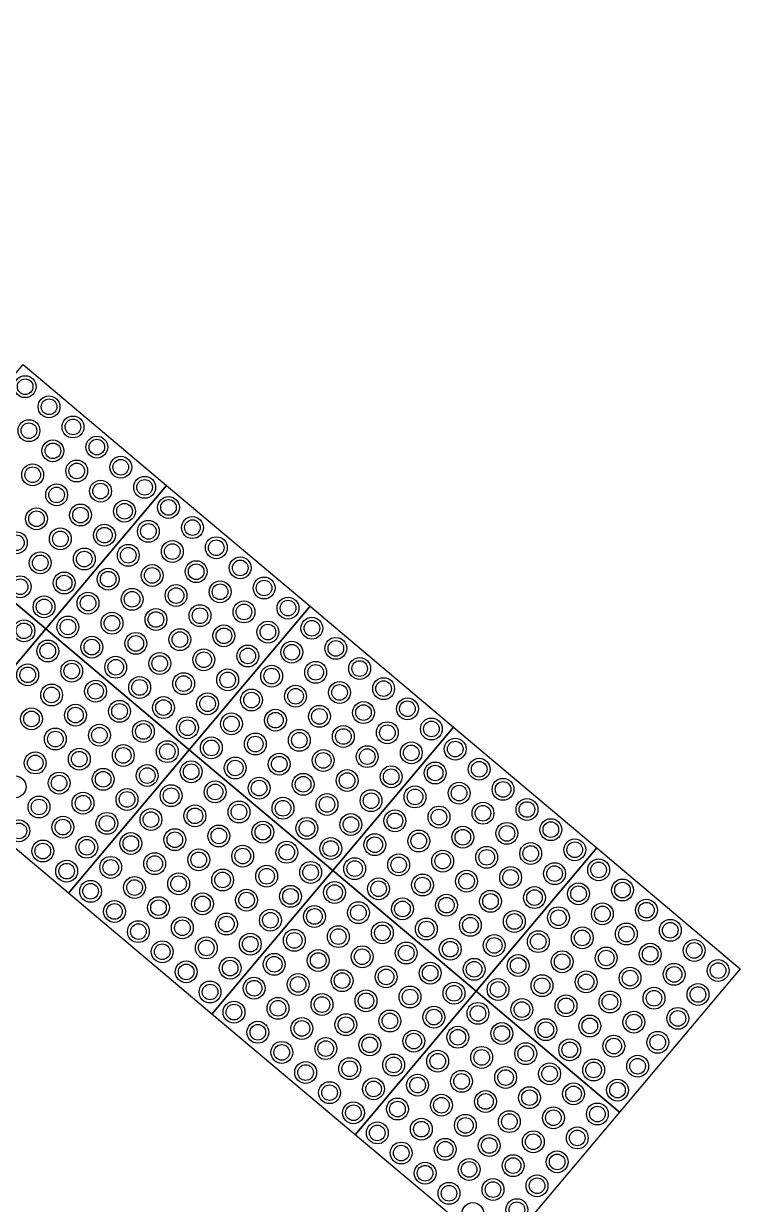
# Model space of a CAD drawing. Header units: millimetres. Extents: x 832728086 to 834530684, y 817551485 to 818349469.
# Drawn here: x 832987507 to 832988679, y 817910564 to 817912452 of the extents above; entities that cross this region are included whole.
import ezdxf

# ---------------------------------------------------------------- set-up
doc = ezdxf.new("R2010")
doc.units = ezdxf.units.MM
doc.header["$LTSCALE"] = 100
doc.layers.add('000-helpline', color=30, linetype='Continuous', lineweight=30, plot=False)
doc.layers.add('000-Tactile-l', color=8, linetype='Continuous')

# ---------------------------------------------------------------- blocks, each defined once
blk = doc.blocks.new('tactile')
at = {"layer": '000-helpline', "ltscale": 0.015}
for points in [[(834133.4973, 817965.5627), (834133.7268, 817965.3694), (834133.5336, 817965.1399), (834133.3041, 817965.3332)], [(834133.7268, 817965.3694), (834133.9563, 817965.1762), (834133.7631, 817964.9467), (834133.5336, 817965.1399)], [(834133.3041, 817965.3332), (834133.5336, 817965.1399), (834133.3404, 817964.9105), (834133.1109, 817965.1037)], [(834133.9563, 817965.1762), (834134.1858, 817964.983), (834133.9926, 817964.7535), (834133.7631, 817964.9467)], [(834133.5336, 817965.1399), (834133.7631, 817964.9467), (834133.5699, 817964.7172), (834133.3404, 817964.9105)], [(834134.1858, 817964.983), (834134.4153, 817964.7897), (834134.2221, 817964.5603), (834133.9926, 817964.7535)], [(834133.7631, 817964.9467), (834133.9926, 817964.7535), (834133.7993, 817964.524), (834133.5699, 817964.7172)], [(834134.4153, 817964.7897), (834134.6448, 817964.5965), (834134.4515, 817964.367), (834134.2221, 817964.5603)], [(834133.9926, 817964.7535), (834134.2221, 817964.5603), (834134.0288, 817964.3308), (834133.7993, 817964.524)], [(834134.2221, 817964.5603), (834134.4515, 817964.367), (834134.2583, 817964.1375), (834134.0288, 817964.3308)]]:
    blk.add_lwpolyline(points, close=True, dxfattribs=at)
at = {"layer": '000-Tactile-l', "ltscale": 0.015}
for centre, radius in [((834133.5004, 817965.5274), 0.0175), ((834133.5004, 817965.5274), 0.0125), ((834133.5386, 817965.4952), 0.0175), ((834133.5386, 817965.4952), 0.0125), ((834133.5064, 817965.457), 0.0175), ((834133.5769, 817965.463), 0.0175), ((834133.5769, 817965.463), 0.0125), ((834133.5064, 817965.457), 0.0125), ((834133.5447, 817965.4248), 0.0175), ((834133.5447, 817965.4248), 0.0125), ((834133.6151, 817965.4308), 0.0175), ((834133.6151, 817965.4308), 0.0125), ((834133.6534, 817965.3986), 0.0175), ((834133.5124, 817965.3865), 0.0175), ((834133.5124, 817965.3865), 0.0125), ((834133.5829, 817965.3926), 0.0175), ((834133.5829, 817965.3926), 0.0125), ((834133.6534, 817965.3986), 0.0125), ((834133.6211, 817965.3604), 0.0175), ((834133.6916, 817965.3664), 0.0175), ((834133.6916, 817965.3664), 0.0125), ((834133.5507, 817965.3543), 0.0175), ((834133.5507, 817965.3543), 0.0125), ((834133.6211, 817965.3604), 0.0125), ((834133.5889, 817965.3221), 0.0175), ((834133.6594, 817965.3282), 0.0175), ((834133.6594, 817965.3282), 0.0125), ((834133.7298, 817965.3342), 0.0175), ((834133.7298, 817965.3342), 0.0125), ((834133.5185, 817965.3161), 0.0175), ((834133.5185, 817965.3161), 0.0125), ((834133.5889, 817965.3221), 0.0125), ((834133.7681, 817965.302), 0.0175), ((834133.5567, 817965.2839), 0.0175), ((834133.6272, 817965.2899), 0.0175), ((834133.6272, 817965.2899), 0.0125), ((834133.6976, 817965.296), 0.0175), ((834133.6976, 817965.296), 0.0125), ((834133.7681, 817965.302), 0.0125), ((834133.4863, 817965.2778), 0.0175), ((834133.4863, 817965.2778), 0.0125), ((834133.5567, 817965.2839), 0.0125), ((834133.7359, 817965.2637), 0.0175), ((834133.8063, 817965.2698), 0.0175), ((834133.8063, 817965.2698), 0.0125), ((834133.5245, 817965.2456), 0.0175), ((834133.595, 817965.2517), 0.0175), ((834133.595, 817965.2517), 0.0125), ((834133.6654, 817965.2577), 0.0175), ((834133.6654, 817965.2577), 0.0125), ((834133.7359, 817965.2637), 0.0125), ((834133.5245, 817965.2456), 0.0125), ((834133.7741, 817965.2315), 0.0175), ((834133.7741, 817965.2315), 0.0125), ((834133.8446, 817965.2376), 0.0175), ((834133.8446, 817965.2376), 0.0125), ((834133.4923, 817965.2074), 0.0175), ((834133.5628, 817965.2134), 0.0175), ((834133.5628, 817965.2134), 0.0125), ((834133.6332, 817965.2195), 0.0175), ((834133.6332, 817965.2195), 0.0125), ((834133.7037, 817965.2255), 0.0175), ((834133.7037, 817965.2255), 0.0125), ((834133.4923, 817965.2074), 0.0125), ((834133.7419, 817965.1933), 0.0175), ((834133.7419, 817965.1933), 0.0125), ((834133.8124, 817965.1993), 0.0175), ((834133.8124, 817965.1993), 0.0125), ((834133.8828, 817965.2054), 0.0175), ((834133.8828, 817965.2054), 0.0125), ((834133.5306, 817965.1752), 0.0175), ((834133.5306, 817965.1752), 0.0125), ((834133.601, 817965.1812), 0.0175), ((834133.601, 817965.1812), 0.0125), ((834133.6715, 817965.1873), 0.0175), ((834133.6715, 817965.1873), 0.0125), ((834133.9211, 817965.1732), 0.0175), ((834133.7097, 817965.155), 0.0175), ((834133.7802, 817965.1611), 0.0175), ((834133.7802, 817965.1611), 0.0125), ((834133.8506, 817965.1671), 0.0175), ((834133.8506, 817965.1671), 0.0125), ((834133.9211, 817965.1732), 0.0125), ((834133.4984, 817965.1369), 0.0175), ((834133.4984, 817965.1369), 0.0125), ((834133.5688, 817965.143), 0.0175), ((834133.5688, 817965.143), 0.0125), ((834133.6393, 817965.149), 0.0175), ((834133.6393, 817965.149), 0.0125), ((834133.7097, 817965.155), 0.0125), ((834133.8889, 817965.1349), 0.0175), ((834133.9593, 817965.141), 0.0175), ((834133.9593, 817965.141), 0.0125), ((834133.6775, 817965.1168), 0.0175), ((834133.748, 817965.1228), 0.0175), ((834133.748, 817965.1228), 0.0125), ((834133.8184, 817965.1289), 0.0175), ((834133.8184, 817965.1289), 0.0125), ((834133.8889, 817965.1349), 0.0125), ((834133.5366, 817965.1047), 0.0175), ((834133.5366, 817965.1047), 0.0125), ((834133.6071, 817965.1108), 0.0175), ((834133.6071, 817965.1108), 0.0125), ((834133.6775, 817965.1168), 0.0125), ((834133.8567, 817965.0967), 0.0175), ((834133.9271, 817965.1027), 0.0175), ((834133.9271, 817965.1027), 0.0125), ((834133.9976, 817965.1088), 0.0175), ((834133.9976, 817965.1088), 0.0125), ((834133.6453, 817965.0786), 0.0175), ((834133.7158, 817965.0846), 0.0175), ((834133.7158, 817965.0846), 0.0125), ((834133.7862, 817965.0906), 0.0175), ((834133.7862, 817965.0906), 0.0125), ((834133.8567, 817965.0967), 0.0125), ((834134.0358, 817965.0766), 0.0175), ((834133.5044, 817965.0665), 0.0175), ((834133.5044, 817965.0665), 0.0125), ((834133.5749, 817965.0725), 0.0175), ((834133.5749, 817965.0725), 0.0125), ((834133.6453, 817965.0786), 0.0125), ((834133.8245, 817965.0584), 0.0175), ((834133.8949, 817965.0645), 0.0175), ((834133.8949, 817965.0645), 0.0125), ((834133.9654, 817965.0705), 0.0175), ((834133.9654, 817965.0705), 0.0125), ((834134.0358, 817965.0766), 0.0125), ((834133.6131, 817965.0403), 0.0175), ((834133.6836, 817965.0463), 0.0175), ((834133.6836, 817965.0463), 0.0125), ((834133.754, 817965.0524), 0.0175), ((834133.754, 817965.0524), 0.0125), ((834133.8245, 817965.0584), 0.0125), ((834134.0036, 817965.0383), 0.0175), ((834134.0741, 817965.0444), 0.0175), ((834134.0741, 817965.0444), 0.0125), ((834133.5427, 817965.0343), 0.0175), ((834133.5427, 817965.0343), 0.0125), ((834133.6131, 817965.0403), 0.0125), ((834133.7923, 817965.0202), 0.0175), ((834133.8627, 817965.0262), 0.0175), ((834133.8627, 817965.0262), 0.0125), ((834133.9332, 817965.0323), 0.0175), ((834133.9332, 817965.0323), 0.0125), ((834134.0036, 817965.0383), 0.0125), ((834133.5809, 817965.0021), 0.0175), ((834133.6514, 817965.0081), 0.0175), ((834133.6514, 817965.0081), 0.0125), ((834133.7218, 817965.0141), 0.0175), ((834133.7218, 817965.0141), 0.0125), ((834133.7923, 817965.0202), 0.0125), ((834133.9714, 817965.0001), 0.0175), ((834134.0419, 817965.0061), 0.0175), ((834134.0419, 817965.0061), 0.0125), ((834134.1123, 817965.0122), 0.0175), ((834134.1123, 817965.0122), 0.0125), ((834133.5105, 817964.996), 0.0175), ((834133.5105, 817964.996), 0.0125), ((834133.5809, 817965.0021), 0.0125), ((834133.7601, 817964.9819), 0.0175), ((834133.8305, 817964.988), 0.0175), ((834133.8305, 817964.988), 0.0125), ((834133.901, 817964.994), 0.0175), ((834133.901, 817964.994), 0.0125), ((834133.9714, 817965.0001), 0.0125), ((834133.5487, 817964.9638), 0.0175), ((834133.6192, 817964.9699), 0.0175), ((834133.6192, 817964.9699), 0.0125), ((834133.6896, 817964.9759), 0.0175), ((834133.6896, 817964.9759), 0.0125), ((834133.7601, 817964.9819), 0.0125), ((834133.9392, 817964.9618), 0.0175), ((834134.0097, 817964.9679), 0.0175), ((834134.0097, 817964.9679), 0.0125), ((834134.0801, 817964.9739), 0.0175), ((834134.0801, 817964.9739), 0.0125), ((834134.1506, 817964.9799), 0.0175), ((834134.1506, 817964.9799), 0.0125), ((834133.5487, 817964.9638), 0.0125), ((834133.7279, 817964.9437), 0.0175), ((834133.7983, 817964.9497), 0.0175), ((834133.7983, 817964.9497), 0.0125), ((834133.8688, 817964.9558), 0.0175), ((834133.8688, 817964.9558), 0.0125), ((834133.9392, 817964.9618), 0.0125), ((834134.1888, 817964.9477), 0.0175), ((834134.1888, 817964.9477), 0.0125), ((834133.5165, 817964.9256), 0.0175), ((834133.587, 817964.9316), 0.0175), ((834133.587, 817964.9316), 0.0125), ((834133.6574, 817964.9376), 0.0175), ((834133.6574, 817964.9376), 0.0125), ((834133.7279, 817964.9437), 0.0125), ((834133.9775, 817964.9296), 0.0175), ((834133.9775, 817964.9296), 0.0125), ((834134.0479, 817964.9357), 0.0175), ((834134.0479, 817964.9357), 0.0125), ((834134.1184, 817964.9417), 0.0175), ((834134.1184, 817964.9417), 0.0125), ((834133.5165, 817964.9256), 0.0125), ((834133.6957, 817964.9054), 0.0175), ((834133.7661, 817964.9115), 0.0175), ((834133.7661, 817964.9115), 0.0125), ((834133.8366, 817964.9175), 0.0175), ((834133.8366, 817964.9175), 0.0125), ((834133.907, 817964.9236), 0.0175), ((834133.907, 817964.9236), 0.0125), ((834134.1566, 817964.9095), 0.0175), ((834134.2271, 817964.9155), 0.0175), ((834134.2271, 817964.9155), 0.0125), ((834133.4843, 817964.8873), 0.0175), ((834133.5547, 817964.8934), 0.0175), ((834133.5547, 817964.8934), 0.0125), ((834133.6252, 817964.8994), 0.0175), ((834133.6252, 817964.8994), 0.0125), ((834133.6957, 817964.9054), 0.0125), ((834133.9453, 817964.8914), 0.0175), ((834133.9453, 817964.8914), 0.0125), ((834134.0157, 817964.8974), 0.0175), ((834134.0157, 817964.8974), 0.0125), ((834134.0862, 817964.9035), 0.0175), ((834134.0862, 817964.9035), 0.0125), ((834134.1566, 817964.9095), 0.0125), ((834133.6634, 817964.8672), 0.0175), ((834133.7339, 817964.8732), 0.0175), ((834133.7339, 817964.8732), 0.0125), ((834133.8044, 817964.8793), 0.0175), ((834133.8044, 817964.8793), 0.0125), ((834133.8748, 817964.8853), 0.0175), ((834133.8748, 817964.8853), 0.0125), ((834134.1244, 817964.8712), 0.0175), ((834134.1949, 817964.8773), 0.0175), ((834134.1949, 817964.8773), 0.0125), ((834134.2653, 817964.8833), 0.0175), ((834134.2653, 817964.8833), 0.0125), ((834133.5225, 817964.8551), 0.0175), ((834133.5225, 817964.8551), 0.0125), ((834133.593, 817964.8612), 0.0175), ((834133.593, 817964.8612), 0.0125), ((834133.6634, 817964.8672), 0.0125), ((834133.9131, 817964.8531), 0.0175), ((834133.9835, 817964.8592), 0.0175), ((834133.9835, 817964.8592), 0.0125), ((834134.054, 817964.8652), 0.0175), ((834134.054, 817964.8652), 0.0125), ((834134.1244, 817964.8712), 0.0125), ((834134.3036, 817964.8511), 0.0175), ((834133.7017, 817964.835), 0.0175), ((834133.7017, 817964.835), 0.0125), ((834133.7721, 817964.841), 0.0175), ((834133.7721, 817964.841), 0.0125), ((834133.8426, 817964.8471), 0.0175), ((834133.8426, 817964.8471), 0.0125), ((834133.9131, 817964.8531), 0.0125), ((834134.0922, 817964.833), 0.0175), ((834134.1627, 817964.839), 0.0175), ((834134.1627, 817964.839), 0.0125), ((834134.2331, 817964.8451), 0.0175), ((834134.2331, 817964.8451), 0.0125), ((834134.3036, 817964.8511), 0.0125), ((834133.4903, 817964.8169), 0.0175), ((834133.4903, 817964.8169), 0.0125), ((834133.5608, 817964.8229), 0.0175), ((834133.5608, 817964.8229), 0.0125), ((834133.6312, 817964.8289), 0.0175), ((834133.6312, 817964.8289), 0.0125), ((834133.8808, 817964.8149), 0.0175), ((834133.9513, 817964.8209), 0.0175), ((834133.9513, 817964.8209), 0.0125), ((834134.0217, 817964.827), 0.0175), ((834134.0217, 817964.827), 0.0125), ((834134.0922, 817964.833), 0.0125), ((834134.2714, 817964.8129), 0.0175), ((834134.3418, 817964.8189), 0.0175), ((834134.3418, 817964.8189), 0.0125), ((834133.6695, 817964.7967), 0.0175), ((834133.6695, 817964.7967), 0.0125), ((834133.7399, 817964.8028), 0.0175), ((834133.7399, 817964.8028), 0.0125), ((834133.8104, 817964.8088), 0.0175), ((834133.8104, 817964.8088), 0.0125), ((834133.8808, 817964.8149), 0.0125), ((834134.06, 817964.7948), 0.0175), ((834134.1304, 817964.8008), 0.0175), ((834134.1304, 817964.8008), 0.0125), ((834134.2009, 817964.8068), 0.0175), ((834134.2009, 817964.8068), 0.0125), ((834134.2714, 817964.8129), 0.0125), ((834133.5286, 817964.7847), 0.0175), ((834133.5286, 817964.7847), 0.0125), ((834133.599, 817964.7907), 0.0175), ((834133.599, 817964.7907), 0.0125), ((834133.8486, 817964.7766), 0.0175), ((834133.9191, 817964.7827), 0.0175), ((834133.9191, 817964.7827), 0.0125), ((834133.9895, 817964.7887), 0.0175), ((834133.9895, 817964.7887), 0.0125), ((834134.06, 817964.7948), 0.0125), ((834134.2391, 817964.7746), 0.0175), ((834134.3096, 817964.7807), 0.0175), ((834134.3096, 817964.7807), 0.0125), ((834134.3801, 817964.7867), 0.0175), ((834134.3801, 817964.7867), 0.0125), ((834133.6373, 817964.7585), 0.0175), ((834133.7077, 817964.7645), 0.0175), ((834133.7077, 817964.7645), 0.0125), ((834133.7782, 817964.7706), 0.0175), ((834133.7782, 817964.7706), 0.0125), ((834133.8486, 817964.7766), 0.0125), ((834134.0278, 817964.7565), 0.0175), ((834134.0982, 817964.7625), 0.0175), ((834134.0982, 817964.7625), 0.0125), ((834134.1687, 817964.7686), 0.0175), ((834134.1687, 817964.7686), 0.0125), ((834134.2391, 817964.7746), 0.0125), ((834134.4183, 817964.7545), 0.0175), ((834133.5668, 817964.7525), 0.0175), ((834133.5668, 817964.7525), 0.0125), ((834133.6373, 817964.7585), 0.0125), ((834133.8164, 817964.7384), 0.0175), ((834133.8869, 817964.7444), 0.0175), ((834133.8869, 817964.7444), 0.0125), ((834133.9573, 817964.7505), 0.0175), ((834133.9573, 817964.7505), 0.0125), ((834134.0278, 817964.7565), 0.0125), ((834134.2069, 817964.7364), 0.0175), ((834134.2774, 817964.7424), 0.0175), ((834134.2774, 817964.7424), 0.0125), ((834134.3478, 817964.7485), 0.0175), ((834134.3478, 817964.7485), 0.0125), ((834134.4183, 817964.7545), 0.0125), ((834133.6051, 817964.7203), 0.0175), ((834133.6755, 817964.7263), 0.0175), ((834133.6755, 817964.7263), 0.0125), ((834133.746, 817964.7323), 0.0175), ((834133.746, 817964.7323), 0.0125), ((834133.8164, 817964.7384), 0.0125), ((834133.9956, 817964.7183), 0.0175), ((834134.066, 817964.7243), 0.0175), ((834134.066, 817964.7243), 0.0125), ((834134.1365, 817964.7303), 0.0175), ((834134.1365, 817964.7303), 0.0125), ((834134.2069, 817964.7364), 0.0125), ((834134.3861, 817964.7163), 0.0175), ((834134.4565, 817964.7223), 0.0175), ((834134.4565, 817964.7223), 0.0125), ((834133.6051, 817964.7203), 0.0125), ((834133.7842, 817964.7001), 0.0175), ((834133.8547, 817964.7062), 0.0175), ((834133.8547, 817964.7062), 0.0125), ((834133.9251, 817964.7122), 0.0175), ((834133.9251, 817964.7122), 0.0125), ((834133.9956, 817964.7183), 0.0125), ((834134.1747, 817964.6981), 0.0175), ((834134.2452, 817964.7042), 0.0175), ((834134.2452, 817964.7042), 0.0125), ((834134.3156, 817964.7102), 0.0175), ((834134.3156, 817964.7102), 0.0125), ((834134.3861, 817964.7163), 0.0125), ((834133.6433, 817964.688), 0.0175), ((834133.6433, 817964.688), 0.0125), ((834133.7138, 817964.6941), 0.0175), ((834133.7138, 817964.6941), 0.0125), ((834133.7842, 817964.7001), 0.0125), ((834133.9634, 817964.68), 0.0175), ((834134.0338, 817964.6861), 0.0175), ((834134.0338, 817964.6861), 0.0125), ((834134.1043, 817964.6921), 0.0175), ((834134.1043, 817964.6921), 0.0125), ((834134.1747, 817964.6981), 0.0125), ((834134.4243, 817964.6841), 0.0175), ((834134.4243, 817964.6841), 0.0125), ((834134.4948, 817964.6901), 0.0175), ((834134.4948, 817964.6901), 0.0125), ((834133.752, 817964.6619), 0.0175), ((834133.8225, 817964.6679), 0.0175), ((834133.8225, 817964.6679), 0.0125), ((834133.8929, 817964.674), 0.0175), ((834133.8929, 817964.674), 0.0125), ((834133.9634, 817964.68), 0.0125), ((834134.1425, 817964.6599), 0.0175), ((834134.213, 817964.6659), 0.0175), ((834134.213, 817964.6659), 0.0125), ((834134.2834, 817964.672), 0.0175), ((834134.2834, 817964.672), 0.0125), ((834134.3539, 817964.678), 0.0175), ((834134.3539, 817964.678), 0.0125), ((834133.6816, 817964.6558), 0.0175), ((834133.6816, 817964.6558), 0.0125), ((834133.752, 817964.6619), 0.0125), ((834133.9312, 817964.6418), 0.0175), ((834134.0016, 817964.6478), 0.0175), ((834134.0016, 817964.6478), 0.0125), ((834134.0721, 817964.6538), 0.0175), ((834134.0721, 817964.6538), 0.0125), ((834134.1425, 817964.6599), 0.0125), ((834134.3921, 817964.6458), 0.0175), ((834134.3921, 817964.6458), 0.0125), ((834134.4626, 817964.6519), 0.0175), ((834134.4626, 817964.6519), 0.0125), ((834134.533, 817964.6579), 0.0175), ((834134.533, 817964.6579), 0.0125), ((834133.7198, 817964.6236), 0.0175), ((834133.7903, 817964.6297), 0.0175), ((834133.7903, 817964.6297), 0.0125), ((834133.8607, 817964.6357), 0.0175), ((834133.8607, 817964.6357), 0.0125), ((834133.9312, 817964.6418), 0.0125), ((834134.1103, 817964.6216), 0.0175), ((834134.1808, 817964.6277), 0.0175), ((834134.1808, 817964.6277), 0.0125), ((834134.2512, 817964.6337), 0.0175), ((834134.2512, 817964.6337), 0.0125), ((834134.3217, 817964.6398), 0.0175), ((834134.3217, 817964.6398), 0.0125), ((834134.5713, 817964.6257), 0.0175), ((834133.7198, 817964.6236), 0.0125), ((834133.899, 817964.6035), 0.0175), ((834133.9694, 817964.6096), 0.0175), ((834133.9694, 817964.6096), 0.0125), ((834134.0399, 817964.6156), 0.0175), ((834134.0399, 817964.6156), 0.0125), ((834134.1103, 817964.6216), 0.0125), ((834134.3599, 817964.6076), 0.0175), ((834134.4304, 817964.6136), 0.0175), ((834134.4304, 817964.6136), 0.0125), ((834134.5008, 817964.6197), 0.0175), ((834134.5008, 817964.6197), 0.0125), ((834134.5713, 817964.6257), 0.0125), ((834133.7581, 817964.5914), 0.0175), ((834133.7581, 817964.5914), 0.0125), ((834133.8285, 817964.5975), 0.0175), ((834133.8285, 817964.5975), 0.0125), ((834133.899, 817964.6035), 0.0125), ((834134.1486, 817964.5894), 0.0175), ((834134.1486, 817964.5894), 0.0125), ((834134.219, 817964.5955), 0.0175), ((834134.219, 817964.5955), 0.0125), ((834134.2895, 817964.6015), 0.0175), ((834134.2895, 817964.6015), 0.0125), ((834134.3599, 817964.6076), 0.0125), ((834134.5391, 817964.5874), 0.0175), ((834134.6095, 817964.5935), 0.0175), ((834134.6095, 817964.5935), 0.0125), ((834133.8668, 817964.5653), 0.0175), ((834133.9372, 817964.5713), 0.0175), ((834133.9372, 817964.5713), 0.0125), ((834134.0077, 817964.5774), 0.0175), ((834134.0077, 817964.5774), 0.0125), ((834134.0781, 817964.5834), 0.0175), ((834134.0781, 817964.5834), 0.0125), ((834134.3277, 817964.5693), 0.0175), ((834134.3982, 817964.5754), 0.0175), ((834134.3982, 817964.5754), 0.0125), ((834134.4686, 817964.5814), 0.0175), ((834134.4686, 817964.5814), 0.0125), ((834134.5391, 817964.5874), 0.0125), ((834133.7963, 817964.5592), 0.0175), ((834133.7963, 817964.5592), 0.0125), ((834133.8668, 817964.5653), 0.0125), ((834134.1164, 817964.5512), 0.0175), ((834134.1164, 817964.5512), 0.0125), ((834134.1868, 817964.5572), 0.0175), ((834134.1868, 817964.5572), 0.0125), ((834134.2573, 817964.5633), 0.0175), ((834134.2573, 817964.5633), 0.0125), ((834134.3277, 817964.5693), 0.0125), ((834134.5069, 817964.5492), 0.0175), ((834134.5773, 817964.5552), 0.0175), ((834134.5773, 817964.5552), 0.0125), ((834133.905, 817964.5331), 0.0175), ((834133.905, 817964.5331), 0.0125), ((834133.9755, 817964.5391), 0.0175), ((834133.9755, 817964.5391), 0.0125), ((834134.0459, 817964.5451), 0.0175), ((834134.0459, 817964.5451), 0.0125), ((834134.2955, 817964.5311), 0.0175), ((834134.366, 817964.5371), 0.0175), ((834134.366, 817964.5371), 0.0125), ((834134.4364, 817964.5432), 0.0175), ((834134.4364, 817964.5432), 0.0125), ((834134.5069, 817964.5492), 0.0125), ((834133.8346, 817964.527), 0.0175), ((834133.8346, 817964.527), 0.0125), ((834134.0842, 817964.5129), 0.0175), ((834134.1546, 817964.519), 0.0175), ((834134.1546, 817964.519), 0.0125), ((834134.2251, 817964.525), 0.0175), ((834134.2251, 817964.525), 0.0125), ((834134.2955, 817964.5311), 0.0125), ((834134.4747, 817964.511), 0.0175), ((834134.5451, 817964.517), 0.0175), ((834134.5451, 817964.517), 0.0125), ((834133.8728, 817964.4948), 0.0175), ((834133.8728, 817964.4948), 0.0125), ((834133.9433, 817964.5009), 0.0175), ((834133.9433, 817964.5009), 0.0125), ((834134.0137, 817964.5069), 0.0175), ((834134.0137, 817964.5069), 0.0125), ((834134.0842, 817964.5129), 0.0125), ((834134.2633, 817964.4928), 0.0175), ((834134.3338, 817964.4989), 0.0175), ((834134.3338, 817964.4989), 0.0125), ((834134.4042, 817964.5049), 0.0175), ((834134.4042, 817964.5049), 0.0125), ((834134.4747, 817964.511), 0.0125), ((834134.052, 817964.4747), 0.0175), ((834134.1224, 817964.4807), 0.0175), ((834134.1224, 817964.4807), 0.0125), ((834134.1929, 817964.4868), 0.0175), ((834134.1929, 817964.4868), 0.0125), ((834134.2633, 817964.4928), 0.0125), ((834134.4425, 817964.4727), 0.0175), ((834134.5129, 817964.4787), 0.0175), ((834134.5129, 817964.4787), 0.0125), ((834133.9111, 817964.4626), 0.0175), ((834133.9111, 817964.4626), 0.0125), ((834133.9815, 817964.4687), 0.0175), ((834133.9815, 817964.4687), 0.0125), ((834134.052, 817964.4747), 0.0125), ((834134.2311, 817964.4546), 0.0175), ((834134.3016, 817964.4606), 0.0175), ((834134.3016, 817964.4606), 0.0125), ((834134.372, 817964.4667), 0.0175), ((834134.372, 817964.4667), 0.0125), ((834134.4425, 817964.4727), 0.0125), ((834134.0198, 817964.4365), 0.0175), ((834134.0902, 817964.4425), 0.0175), ((834134.0902, 817964.4425), 0.0125), ((834134.1607, 817964.4485), 0.0175), ((834134.1607, 817964.4485), 0.0125), ((834134.2311, 817964.4546), 0.0125), ((834134.4103, 817964.4345), 0.0175), ((834134.4807, 817964.4405), 0.0175), ((834134.4807, 817964.4405), 0.0125), ((834133.9493, 817964.4304), 0.0175), ((834133.9493, 817964.4304), 0.0125), ((834134.0198, 817964.4365), 0.0125), ((834134.1989, 817964.4163), 0.0175), ((834134.2694, 817964.4224), 0.0175), ((834134.2694, 817964.4224), 0.0125), ((834134.3398, 817964.4284), 0.0175), ((834134.3398, 817964.4284), 0.0125), ((834134.4103, 817964.4345), 0.0125), ((834133.9876, 817964.3982), 0.0175), ((834134.058, 817964.4042), 0.0175), ((834134.058, 817964.4042), 0.0125), ((834134.1285, 817964.4103), 0.0175), ((834134.1285, 817964.4103), 0.0125), ((834134.1989, 817964.4163), 0.0125), ((834134.3781, 817964.3962), 0.0175), ((834134.4485, 817964.4023), 0.0175), ((834134.4485, 817964.4023), 0.0125), ((834133.9876, 817964.3982), 0.0125), ((834134.1667, 817964.3781), 0.0175), ((834134.2372, 817964.3841), 0.0175), ((834134.2372, 817964.3841), 0.0125), ((834134.3076, 817964.3902), 0.0175), ((834134.3076, 817964.3902), 0.0125), ((834134.3781, 817964.3962), 0.0125), ((834134.0258, 817964.366), 0.0175), ((834134.0258, 817964.366), 0.0125), ((834134.0963, 817964.372), 0.0175), ((834134.0963, 817964.372), 0.0125), ((834134.1667, 817964.3781), 0.0125), ((834134.3459, 817964.358), 0.0175), ((834134.4163, 817964.364), 0.0175), ((834134.4163, 817964.364), 0.0125), ((834134.1345, 817964.3398), 0.0175), ((834134.205, 817964.3459), 0.0175), ((834134.205, 817964.3459), 0.0125), ((834134.2754, 817964.3519), 0.0175), ((834134.2754, 817964.3519), 0.0125), ((834134.3459, 817964.358), 0.0125), ((834134.064, 817964.3338), 0.0175), ((834134.064, 817964.3338), 0.0125), ((834134.1345, 817964.3398), 0.0125), ((834134.3137, 817964.3197), 0.0175), ((834134.3841, 817964.3258), 0.0175), ((834134.3841, 817964.3258), 0.0125), ((834134.1023, 817964.3016), 0.0175), ((834134.1727, 817964.3076), 0.0175), ((834134.1727, 817964.3076), 0.0125), ((834134.2432, 817964.3137), 0.0175), ((834134.2432, 817964.3137), 0.0125), ((834134.3137, 817964.3197), 0.0125), ((834134.1023, 817964.3016), 0.0125), ((834134.3519, 817964.2875), 0.0175), ((834134.3519, 817964.2875), 0.0125), ((834134.1405, 817964.2694), 0.0175), ((834134.1405, 817964.2694), 0.0125), ((834134.211, 817964.2754), 0.0175), ((834134.211, 817964.2754), 0.0125), ((834134.2814, 817964.2815), 0.0175), ((834134.2814, 817964.2815), 0.0125), ((834134.3197, 817964.2493), 0.0175), ((834134.3197, 817964.2493), 0.0125), ((834134.1788, 817964.2372), 0.0175), ((834134.1788, 817964.2372), 0.0125), ((834134.2492, 817964.2432), 0.0175), ((834134.2492, 817964.2432), 0.0125), ((834134.2875, 817964.211), 0.0175), ((834134.217, 817964.205), 0.0175), ((834134.2875, 817964.211), 0.0125)]:
    blk.add_circle(centre, radius, dxfattribs=at)

msp = doc.modelspace()

# ---------------------------------------------------------------- linework, layer by layer
at = {"ltscale": 5}
msp.add_circle((833186042.1669, 817950476.993), 398992.1588, dxfattribs=at)

# ---------------------------------------------------------------- block references
at = {"layer": '000-Tactile-l', "xscale": 1000, "yscale": 1000, "zscale": 1000}
msp.add_blockref('tactile', (-1145990.4835, -53655.9264), dxfattribs=at)

doc.saveas('drawing.dxf')
